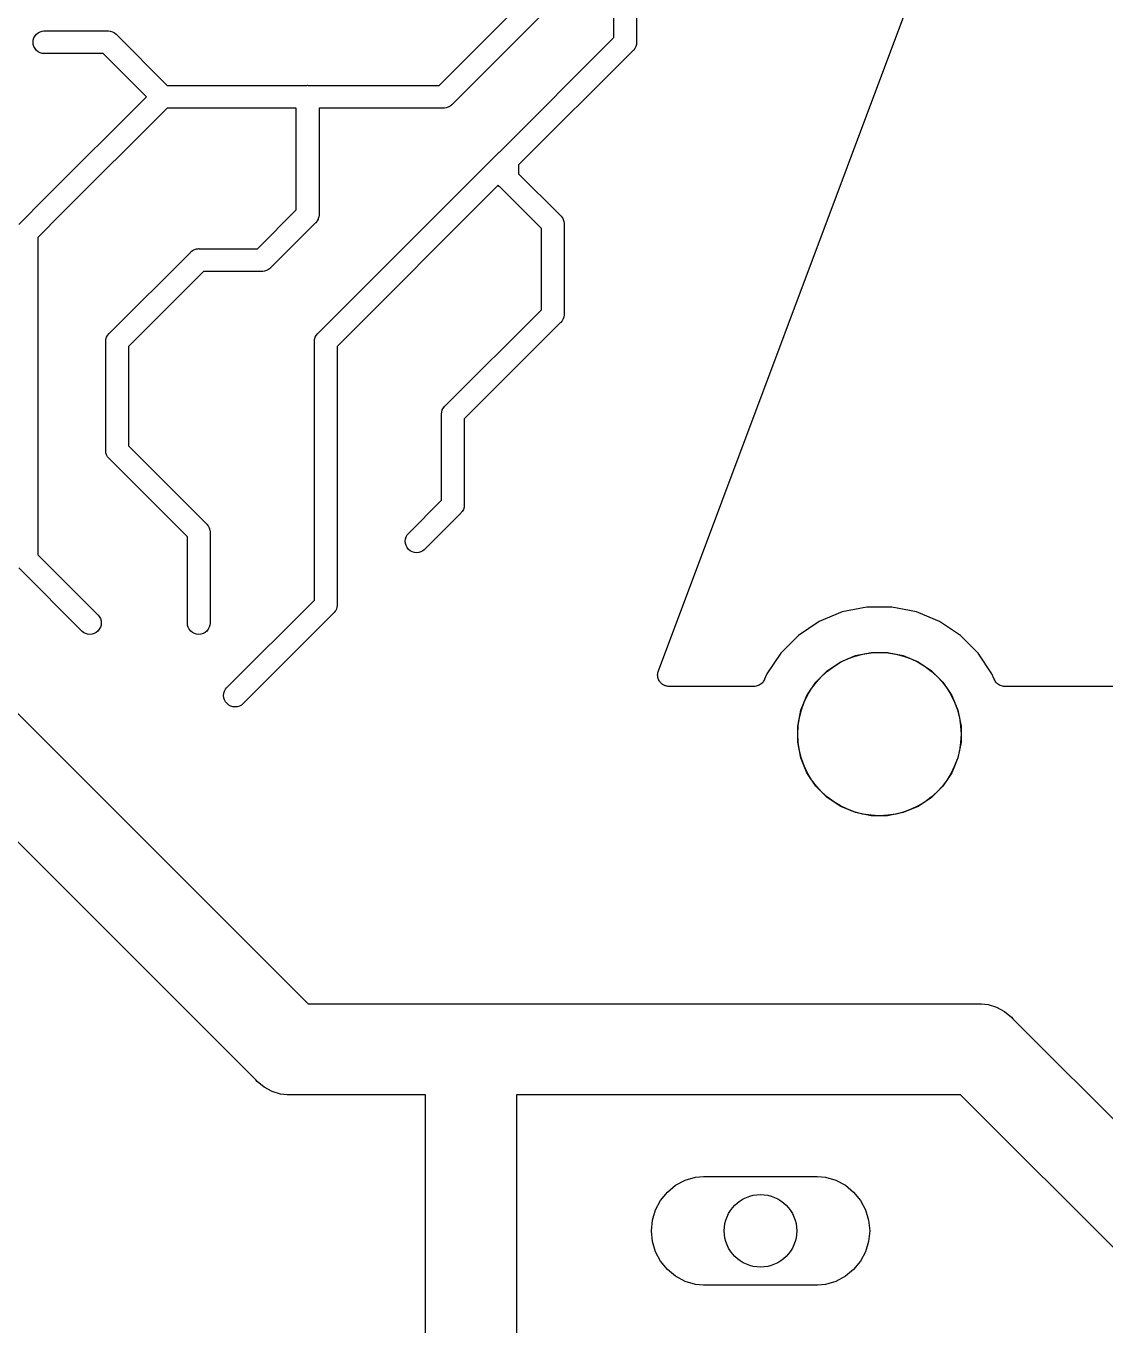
# Model space of a CAD drawing. Extents: x 5.02 to 6.67, y -5.6 to -2.91.
# Drawn here: x 5.378 to 5.846, y -4.962 to -4.398 of the extents above; entities that cross this region are included whole.
import ezdxf

# ---------------------------------------------------------------- set-up
doc = ezdxf.new("R2010")
doc.units = 0
doc.header["$MEASUREMENT"] = 0
doc.layers.add('BLACK', color=7, linetype='CONTINUOUS')

msp = doc.modelspace()

# ---------------------------------------------------------------- linework, layer by layer
at = {"layer": 'BLACK', "linetype": 'CONTINUOUS'}
for p, q in [((5.63287, -4.40347), (5.63287, -4.14591)), ((5.64272, -4.14771), (5.64272, -4.40527)), ((5.65214, -4.67828), (5.76767, -4.37019)), ((5.55702, -4.42421), (5.59744, -4.38379)), ((5.60567, -4.38948), (5.56271, -4.43244)), ((5.38172, -4.40276), (5.38233, -4.40202)), ((5.38233, -4.40202), (5.38308, -4.4014)), ((5.38308, -4.4014), (5.38393, -4.40094)), ((5.38393, -4.40094), (5.38486, -4.40066)), ((5.38486, -4.40066), (5.38559, -4.40059)), ((5.38559, -4.40059), (5.41314, -4.40059)), ((5.41314, -4.40059), (5.41339, -4.40057)), ((5.41339, -4.40057), (5.41363, -4.40059)), ((5.41363, -4.40059), (5.41363, -4.40059)), ((5.41363, -4.40059), (5.41435, -4.40066)), ((5.41435, -4.40066), (5.41528, -4.40094)), ((5.41528, -4.40094), (5.41613, -4.4014)), ((5.41613, -4.4014), (5.41688, -4.40202)), ((5.41688, -4.40202), (5.41704, -4.4022)), ((5.41704, -4.4022), (5.43905, -4.42421)), ((5.38088, -4.40551), (5.38098, -4.40455)), ((5.38098, -4.40648), (5.38088, -4.40551)), ((5.38098, -4.40455), (5.38126, -4.40362)), ((5.38126, -4.4074), (5.38098, -4.40648)), ((5.38126, -4.40362), (5.38172, -4.40276)), ((5.38172, -4.40826), (5.38126, -4.4074)), ((5.58331, -4.45304), (5.63287, -4.40347)), ((5.64236, -4.4074), (5.64191, -4.40826)), ((5.64265, -4.40648), (5.64236, -4.4074)), ((5.64236, -4.4074), (5.64236, -4.4074)), ((5.64272, -4.40575), (5.64265, -4.40648)), ((5.64272, -4.40527), (5.64274, -4.40551)), ((5.64274, -4.40551), (5.64272, -4.40575)), ((5.64272, -4.40575), (5.64272, -4.40575)), ((5.38233, -4.40901), (5.38172, -4.40826)), ((5.38308, -4.40962), (5.38233, -4.40901)), ((5.38393, -4.41008), (5.38308, -4.40962)), ((5.38486, -4.41036), (5.38393, -4.41008)), ((5.38559, -4.41043), (5.38486, -4.41036)), ((5.41135, -4.41043), (5.38559, -4.41043)), ((5.43005, -4.42913), (5.41135, -4.41043)), ((5.6411, -4.40916), (5.59154, -4.45873)), ((5.64129, -4.40901), (5.6411, -4.40916)), ((5.64145, -4.40882), (5.64129, -4.40901)), ((5.64191, -4.40826), (5.64145, -4.40882)), ((5.64145, -4.40882), (5.64145, -4.40882)), ((5.43905, -4.42421), (5.49976, -4.42421)), ((5.49976, -4.42421), (5.5, -4.42419)), ((5.5, -4.42419), (5.50024, -4.42421)), ((5.50024, -4.42421), (5.55702, -4.42421)), ((5.38646, -4.47273), (5.43005, -4.42913)), ((5.43905, -4.43406), (5.39341, -4.47969)), ((5.49508, -4.43406), (5.43905, -4.43406)), ((5.49508, -4.47828), (5.49508, -4.43406)), ((5.55881, -4.43406), (5.50492, -4.43406)), ((5.50492, -4.43406), (5.50492, -4.48007)), ((5.55906, -4.43408), (5.55881, -4.43406)), ((5.5593, -4.43406), (5.55906, -4.43408)), ((5.56002, -4.43398), (5.5593, -4.43406)), ((5.5593, -4.43406), (5.5593, -4.43406)), ((5.56095, -4.4337), (5.56002, -4.43398)), ((5.5618, -4.43325), (5.56095, -4.4337)), ((5.56255, -4.43263), (5.5618, -4.43325)), ((5.56271, -4.43244), (5.56255, -4.43263)), ((5.58296, -4.45338), (5.58312, -4.4532)), ((5.58312, -4.4532), (5.5833, -4.45304)), ((5.5833, -4.45304), (5.58331, -4.45304)), ((5.58331, -4.45304), (5.58331, -4.45304)), ((5.50457, -4.53178), (5.58296, -4.45338)), ((5.59154, -4.45873), (5.59154, -4.46253)), ((5.59154, -4.46253), (5.60961, -4.4806)), ((5.58271, -4.46756), (5.5128, -4.53747)), ((5.58312, -4.46806), (5.58271, -4.46756)), ((5.58331, -4.46822), (5.58312, -4.46806)), ((5.60138, -4.48629), (5.58331, -4.46822)), ((5.37464, -4.48454), (5.38645, -4.47273)), ((5.38645, -4.47273), (5.38646, -4.47273)), ((5.39341, -4.47969), (5.38287, -4.49023)), ((5.39341, -4.47969), (5.39341, -4.47969)), ((5.47828, -4.49508), (5.49508, -4.47828)), ((5.50485, -4.48128), (5.50462, -4.48204)), ((5.50492, -4.48056), (5.50485, -4.48128)), ((5.50492, -4.48007), (5.50495, -4.48031)), ((5.50495, -4.48031), (5.50492, -4.48056)), ((5.50492, -4.48056), (5.50492, -4.48056)), ((5.60961, -4.4806), (5.6098, -4.48076)), ((5.6098, -4.48076), (5.60995, -4.48094)), ((5.60995, -4.48094), (5.60995, -4.48094)), ((5.60995, -4.48094), (5.61041, -4.4815)), ((5.50331, -4.48397), (5.48397, -4.50331)), ((5.5035, -4.48381), (5.50331, -4.48397)), ((5.50393, -4.48329), (5.5035, -4.48381)), ((5.50411, -4.48306), (5.50393, -4.48329)), ((5.50457, -4.48221), (5.50411, -4.48306)), ((5.50462, -4.48204), (5.50457, -4.48221)), ((5.60138, -4.52158), (5.60138, -4.48629)), ((5.61041, -4.4815), (5.6107, -4.48204)), ((5.6107, -4.48204), (5.61087, -4.48236)), ((5.61087, -4.48236), (5.61115, -4.48329)), ((5.61115, -4.48329), (5.61122, -4.48401)), ((5.61122, -4.48401), (5.61122, -4.48401)), ((5.61122, -4.48401), (5.61124, -4.48425)), ((5.61124, -4.48425), (5.61122, -4.48449)), ((5.61122, -4.48449), (5.61122, -4.52338)), ((5.38287, -4.49023), (5.38287, -4.62788)), ((5.41401, -4.53178), (5.44911, -4.49669)), ((5.44911, -4.49669), (5.44926, -4.4965)), ((5.44926, -4.4965), (5.44945, -4.49635)), ((5.44945, -4.49635), (5.45001, -4.49589)), ((5.44945, -4.49635), (5.44945, -4.49635)), ((5.45001, -4.49589), (5.45086, -4.49543)), ((5.45001, -4.49589), (5.45001, -4.49589)), ((5.45001, -4.49589), (5.45001, -4.49589)), ((5.45086, -4.49543), (5.45179, -4.49515)), ((5.45179, -4.49515), (5.45251, -4.49508)), ((5.45251, -4.49508), (5.45276, -4.49505)), ((5.45251, -4.49508), (5.45251, -4.49508)), ((5.45276, -4.49505), (5.453, -4.49508)), ((5.453, -4.49508), (5.47828, -4.49508)), ((5.48381, -4.5035), (5.48306, -4.50411)), ((5.48397, -4.50331), (5.48381, -4.5035)), ((5.45479, -4.50492), (5.42224, -4.53747)), ((5.48007, -4.50492), (5.45479, -4.50492)), ((5.48031, -4.50495), (5.48007, -4.50492)), ((5.48056, -4.50492), (5.48031, -4.50495)), ((5.48128, -4.50485), (5.48056, -4.50492)), ((5.48056, -4.50492), (5.48056, -4.50492)), ((5.48221, -4.50457), (5.48128, -4.50485)), ((5.48306, -4.50411), (5.48221, -4.50457)), ((5.55968, -4.56328), (5.60138, -4.52158)), ((5.61041, -4.52637), (5.61023, -4.52659)), ((5.61087, -4.52551), (5.61041, -4.52637)), ((5.61108, -4.52481), (5.61087, -4.52551)), ((5.61115, -4.52459), (5.61108, -4.52481)), ((5.61122, -4.52386), (5.61115, -4.52459)), ((5.61122, -4.52338), (5.61124, -4.52362)), ((5.61124, -4.52362), (5.61122, -4.52386)), ((5.61122, -4.52386), (5.61122, -4.52386)), ((5.41321, -4.53269), (5.41383, -4.53194)), ((5.41383, -4.53194), (5.41401, -4.53178)), ((5.50376, -4.53269), (5.50438, -4.53194)), ((5.50438, -4.53194), (5.50457, -4.53178)), ((5.60961, -4.52727), (5.56791, -4.56897)), ((5.6098, -4.52712), (5.60961, -4.52727)), ((5.61023, -4.52659), (5.6098, -4.52712)), ((5.41238, -4.53543), (5.4124, -4.53519)), ((5.4124, -4.53567), (5.41238, -4.53543)), ((5.4124, -4.53519), (5.41247, -4.53447)), ((5.4124, -4.53519), (5.4124, -4.53519)), ((5.4124, -4.58244), (5.4124, -4.53567)), ((5.41247, -4.53447), (5.41275, -4.53354)), ((5.41275, -4.53354), (5.41321, -4.53269)), ((5.42224, -4.53747), (5.42224, -4.58064)), ((5.50293, -4.53543), (5.50295, -4.53519)), ((5.50295, -4.53567), (5.50293, -4.53543)), ((5.50295, -4.53519), (5.50302, -4.53447)), ((5.50295, -4.53519), (5.50295, -4.53519)), ((5.50295, -4.64757), (5.50295, -4.53567)), ((5.50302, -4.53447), (5.50331, -4.53354)), ((5.50331, -4.53354), (5.50376, -4.53269)), ((5.5128, -4.53747), (5.5128, -4.64937)), ((5.55807, -4.56669), (5.55814, -4.56596)), ((5.55814, -4.56596), (5.55842, -4.56504)), ((5.55842, -4.56504), (5.55888, -4.56418)), ((5.55888, -4.56418), (5.5595, -4.56343)), ((5.5595, -4.56343), (5.55968, -4.56328)), ((5.55805, -4.56693), (5.55807, -4.56669)), ((5.55807, -4.56717), (5.55805, -4.56693)), ((5.55807, -4.56669), (5.55807, -4.56669)), ((5.55807, -4.60426), (5.55807, -4.56717)), ((5.56791, -4.56897), (5.56791, -4.60606)), ((5.41238, -4.58268), (5.4124, -4.58244)), ((5.41247, -4.58364), (5.41238, -4.58268)), ((5.42224, -4.58064), (5.45607, -4.61446)), ((5.41275, -4.58457), (5.41247, -4.58364)), ((5.41321, -4.58542), (5.41275, -4.58457)), ((5.41367, -4.58599), (5.41321, -4.58542)), ((5.41383, -4.58617), (5.41367, -4.58599)), ((5.41401, -4.58633), (5.41383, -4.58617)), ((5.44783, -4.62015), (5.41401, -4.58633)), ((5.54359, -4.61874), (5.55807, -4.60426)), ((5.5663, -4.60995), (5.55055, -4.6257)), ((5.56649, -4.6098), (5.5663, -4.60995)), ((5.56664, -4.60961), (5.56649, -4.6098)), ((5.5671, -4.60905), (5.56664, -4.60961)), ((5.56664, -4.60961), (5.56664, -4.60961)), ((5.56756, -4.60819), (5.5671, -4.60905)), ((5.5671, -4.60905), (5.5671, -4.60905)), ((5.56784, -4.60726), (5.56756, -4.60819)), ((5.56791, -4.60654), (5.56784, -4.60726)), ((5.56791, -4.60606), (5.56794, -4.6063)), ((5.56794, -4.6063), (5.56791, -4.60654)), ((5.56791, -4.60654), (5.56791, -4.60654)), ((5.45607, -4.61446), (5.45625, -4.61461)), ((5.45625, -4.61461), (5.45641, -4.6148)), ((5.45641, -4.6148), (5.45641, -4.6148)), ((5.45641, -4.6148), (5.45672, -4.61518)), ((5.45672, -4.61518), (5.45687, -4.61536)), ((5.45687, -4.61536), (5.45732, -4.61622)), ((5.45732, -4.61622), (5.45761, -4.61715)), ((5.44783, -4.65772), (5.44783, -4.62015)), ((5.45761, -4.61715), (5.45768, -4.61787)), ((5.45768, -4.61787), (5.45768, -4.61787)), ((5.45768, -4.61787), (5.4577, -4.61811)), ((5.4577, -4.61811), (5.45768, -4.61835)), ((5.45768, -4.61835), (5.45768, -4.65772)), ((5.5423, -4.62205), (5.54239, -4.62108)), ((5.54239, -4.62301), (5.5423, -4.62205)), ((5.54239, -4.62108), (5.54268, -4.62015)), ((5.54268, -4.62015), (5.54313, -4.6193)), ((5.54313, -4.6193), (5.54359, -4.61874)), ((5.38287, -4.62788), (5.40916, -4.65417)), ((5.54268, -4.62394), (5.54239, -4.62301)), ((5.54313, -4.62479), (5.54268, -4.62394)), ((5.54375, -4.62554), (5.54313, -4.62479)), ((5.5445, -4.62616), (5.54375, -4.62554)), ((5.54535, -4.62662), (5.5445, -4.62616)), ((5.54628, -4.6269), (5.54535, -4.62662)), ((5.54724, -4.62699), (5.54628, -4.6269)), ((5.54821, -4.6269), (5.54724, -4.62699)), ((5.54914, -4.62662), (5.54821, -4.6269)), ((5.54999, -4.62616), (5.54914, -4.62662)), ((5.55055, -4.6257), (5.54999, -4.62616)), ((5.4022, -4.66113), (5.37464, -4.63357)), ((5.46485, -4.68567), (5.50295, -4.64757)), ((5.5128, -4.64985), (5.51272, -4.65057)), ((5.5128, -4.64937), (5.51282, -4.64961)), ((5.51282, -4.64961), (5.5128, -4.64985)), ((5.5128, -4.64985), (5.5128, -4.64985)), ((5.40916, -4.65417), (5.40962, -4.65473)), ((5.40962, -4.65473), (5.41008, -4.65559)), ((5.41008, -4.65559), (5.41036, -4.65652)), ((5.51118, -4.65326), (5.47181, -4.69263)), ((5.51137, -4.6531), (5.51118, -4.65326)), ((5.51152, -4.65292), (5.51137, -4.6531)), ((5.51199, -4.65235), (5.51152, -4.65292)), ((5.51152, -4.65292), (5.51152, -4.65292)), ((5.51216, -4.65203), (5.51199, -4.65235)), ((5.51244, -4.6515), (5.51216, -4.65203)), ((5.51272, -4.65057), (5.51244, -4.6515)), ((5.73195, -4.65271), (5.72192, -4.65686)), ((5.7426, -4.65059), (5.73195, -4.65271)), ((5.75346, -4.65059), (5.7426, -4.65059)), ((5.76411, -4.65271), (5.75346, -4.65059)), ((5.77414, -4.65686), (5.76411, -4.65271)), ((5.40276, -4.66159), (5.4022, -4.66113)), ((5.40362, -4.66205), (5.40276, -4.66159)), ((5.40826, -4.66159), (5.4074, -4.66205)), ((5.40901, -4.66098), (5.40826, -4.66159)), ((5.40962, -4.66023), (5.40901, -4.66098)), ((5.41008, -4.65937), (5.40962, -4.66023)), ((5.41036, -4.65844), (5.41008, -4.65937)), ((5.41036, -4.65652), (5.41046, -4.65748)), ((5.41046, -4.65748), (5.41036, -4.65844)), ((5.44791, -4.65845), (5.44783, -4.65772)), ((5.44819, -4.65937), (5.44791, -4.65845)), ((5.44864, -4.66023), (5.44819, -4.65937)), ((5.44926, -4.66098), (5.44864, -4.66023)), ((5.45001, -4.66159), (5.44926, -4.66098)), ((5.45086, -4.66205), (5.45001, -4.66159)), ((5.4555, -4.66159), (5.45465, -4.66205)), ((5.45625, -4.66098), (5.4555, -4.66159)), ((5.45687, -4.66023), (5.45625, -4.66098)), ((5.45732, -4.65937), (5.45687, -4.66023)), ((5.45761, -4.65845), (5.45732, -4.65937)), ((5.45768, -4.65772), (5.45761, -4.65845)), ((5.72192, -4.65686), (5.7129, -4.6629)), ((5.78317, -4.6629), (5.77414, -4.65686)), ((5.40455, -4.66233), (5.40362, -4.66205)), ((5.40551, -4.66243), (5.40455, -4.66233)), ((5.40648, -4.66233), (5.40551, -4.66243)), ((5.4074, -4.66205), (5.40648, -4.66233)), ((5.45179, -4.66233), (5.45086, -4.66205)), ((5.45276, -4.66243), (5.45179, -4.66233)), ((5.45372, -4.66233), (5.45276, -4.66243)), ((5.45465, -4.66205), (5.45372, -4.66233)), ((5.7129, -4.6629), (5.70522, -4.67057)), ((5.79084, -4.67057), (5.78317, -4.6629)), ((5.70522, -4.67057), (5.69919, -4.6796)), ((5.73125, -4.67431), (5.7377, -4.67164)), ((5.7377, -4.67164), (5.74454, -4.67028)), ((5.74454, -4.67028), (5.75152, -4.67028)), ((5.75152, -4.67028), (5.75837, -4.67164)), ((5.75837, -4.67164), (5.76482, -4.67431)), ((5.79688, -4.6796), (5.79084, -4.67057)), ((5.35433, -4.67689), (5.50028, -4.82283)), ((5.65192, -4.67903), (5.65204, -4.67866)), ((5.65204, -4.67866), (5.65214, -4.67828)), ((5.72051, -4.68312), (5.72544, -4.67819)), ((5.72544, -4.67819), (5.73125, -4.67431)), ((5.76482, -4.67431), (5.77062, -4.67819)), ((5.77062, -4.67819), (5.77555, -4.68312)), ((5.65182, -4.68), (5.65186, -4.67962)), ((5.65183, -4.6801), (5.65182, -4.68)), ((5.65182, -4.6802), (5.65183, -4.6801)), ((5.65187, -4.68059), (5.65182, -4.6802)), ((5.65186, -4.67962), (5.65189, -4.67923)), ((5.65191, -4.68098), (5.65187, -4.68059)), ((5.65189, -4.67923), (5.65191, -4.67913)), ((5.65191, -4.67913), (5.65192, -4.67903)), ((5.65194, -4.68107), (5.65191, -4.68098)), ((5.65195, -4.68117), (5.65194, -4.68107)), ((5.65208, -4.68154), (5.65195, -4.68117)), ((5.65219, -4.68191), (5.65208, -4.68154)), ((5.65223, -4.682), (5.65219, -4.68191)), ((5.65226, -4.68209), (5.65223, -4.682)), ((5.65246, -4.68243), (5.65226, -4.68209)), ((5.65264, -4.68278), (5.65246, -4.68243)), ((5.6527, -4.68285), (5.65264, -4.68278)), ((5.65275, -4.68294), (5.6527, -4.68285)), ((5.653, -4.68323), (5.65275, -4.68294)), ((5.65325, -4.68354), (5.653, -4.68323)), ((5.65332, -4.6836), (5.65325, -4.68354)), ((5.65339, -4.68367), (5.65332, -4.6836)), ((5.6537, -4.68391), (5.65339, -4.68367)), ((5.654, -4.68416), (5.6537, -4.68391)), ((5.65408, -4.68421), (5.654, -4.68416)), ((5.65416, -4.68427), (5.65408, -4.68421)), ((5.65451, -4.68445), (5.65416, -4.68427)), ((5.69632, -4.68423), (5.69591, -4.68444)), ((5.69634, -4.68421), (5.69632, -4.68423)), ((5.69636, -4.6842), (5.69634, -4.68421)), ((5.69672, -4.68391), (5.69636, -4.6842)), ((5.69708, -4.68362), (5.69672, -4.68391)), ((5.6971, -4.6836), (5.69708, -4.68362)), ((5.69712, -4.68359), (5.6971, -4.6836)), ((5.69741, -4.68323), (5.69712, -4.68359)), ((5.69771, -4.68287), (5.69741, -4.68323)), ((5.69772, -4.68285), (5.69771, -4.68287)), ((5.69774, -4.68284), (5.69772, -4.68285)), ((5.69796, -4.68243), (5.69774, -4.68284)), ((5.69818, -4.68202), (5.69796, -4.68243)), ((5.6982, -4.68198), (5.69818, -4.68202)), ((5.69821, -4.68195), (5.6982, -4.68198)), ((5.6982, -4.68198), (5.6982, -4.68198)), ((5.6982, -4.68198), (5.6982, -4.68198)), ((5.69919, -4.6796), (5.69821, -4.68195)), ((5.71663, -4.68892), (5.72051, -4.68312)), ((5.77555, -4.68312), (5.77943, -4.68892)), ((5.79785, -4.68195), (5.79688, -4.6796)), ((5.79807, -4.68236), (5.79785, -4.68195)), ((5.79829, -4.68278), (5.79807, -4.68236)), ((5.7983, -4.68279), (5.79829, -4.68278)), ((5.79831, -4.68281), (5.7983, -4.68279)), ((5.79861, -4.68317), (5.79831, -4.68281)), ((5.7989, -4.68354), (5.79861, -4.68317)), ((5.79891, -4.68355), (5.7989, -4.68354)), ((5.79893, -4.68357), (5.79891, -4.68355)), ((5.79929, -4.68387), (5.79893, -4.68357)), ((5.79965, -4.68416), (5.79929, -4.68387)), ((5.79966, -4.68418), (5.79965, -4.68416)), ((5.79968, -4.68419), (5.79966, -4.68418)), ((5.80009, -4.68441), (5.79968, -4.68419)), ((5.46356, -4.68898), (5.46365, -4.68801)), ((5.46365, -4.68994), (5.46356, -4.68898)), ((5.46365, -4.68801), (5.46394, -4.68708)), ((5.46394, -4.69087), (5.46365, -4.68994)), ((5.46394, -4.68708), (5.46439, -4.68623)), ((5.46439, -4.68623), (5.46485, -4.68567)), ((5.65485, -4.68464), (5.65451, -4.68445)), ((5.65495, -4.68466), (5.65485, -4.68464)), ((5.65503, -4.68471), (5.65495, -4.68466)), ((5.65541, -4.68481), (5.65503, -4.68471)), ((5.65578, -4.68493), (5.65541, -4.68481)), ((5.65588, -4.68494), (5.65578, -4.68493)), ((5.65597, -4.68497), (5.65588, -4.68494)), ((5.65636, -4.685), (5.65597, -4.68497)), ((5.65675, -4.68504), (5.65636, -4.685)), ((5.65682, -4.68504), (5.65675, -4.68504)), ((5.69359, -4.68504), (5.65682, -4.68504)), ((5.69406, -4.68499), (5.69359, -4.68504)), ((5.69452, -4.68495), (5.69406, -4.68499)), ((5.69454, -4.68495), (5.69452, -4.68495)), ((5.69456, -4.68494), (5.69454, -4.68495)), ((5.69501, -4.68481), (5.69456, -4.68494)), ((5.69546, -4.68468), (5.69501, -4.68481)), ((5.69548, -4.68467), (5.69546, -4.68468)), ((5.6955, -4.68466), (5.69548, -4.68467)), ((5.69591, -4.68444), (5.6955, -4.68466)), ((5.71396, -4.69537), (5.71663, -4.68892)), ((5.77943, -4.68892), (5.7821, -4.69537)), ((5.8005, -4.68464), (5.80009, -4.68441)), ((5.80052, -4.68464), (5.8005, -4.68464)), ((5.80054, -4.68465), (5.80052, -4.68464)), ((5.80099, -4.68479), (5.80054, -4.68465)), ((5.80143, -4.68493), (5.80099, -4.68479)), ((5.80145, -4.68493), (5.80143, -4.68493)), ((5.80147, -4.68494), (5.80145, -4.68493)), ((5.80193, -4.68499), (5.80147, -4.68494)), ((5.8024, -4.68504), (5.80193, -4.68499)), ((5.80244, -4.68504), (5.8024, -4.68504)), ((5.80245, -4.68504), (5.80244, -4.68504)), ((5.80244, -4.68504), (5.80244, -4.68504)), ((5.80247, -4.68504), (5.80245, -4.68504)), ((6.03609, -4.68504), (5.80247, -4.68504)), ((5.46439, -4.69172), (5.46394, -4.69087)), ((5.46501, -4.69247), (5.46439, -4.69172)), ((5.46576, -4.69309), (5.46501, -4.69247)), ((5.46661, -4.69355), (5.46576, -4.69309)), ((5.46754, -4.69383), (5.46661, -4.69355)), ((5.4685, -4.69392), (5.46754, -4.69383)), ((5.46947, -4.69383), (5.4685, -4.69392)), ((5.4704, -4.69355), (5.46947, -4.69383)), ((5.47125, -4.69309), (5.4704, -4.69355)), ((5.47181, -4.69263), (5.47125, -4.69309)), ((5.7126, -4.70222), (5.71396, -4.69537)), ((5.7821, -4.69537), (5.78346, -4.70222)), ((5.47752, -4.85576), (5.32141, -4.69964)), ((5.7126, -4.7092), (5.7126, -4.70222)), ((5.78346, -4.70222), (5.78346, -4.7092)), ((5.71396, -4.71604), (5.7126, -4.7092)), ((5.78346, -4.7092), (5.7821, -4.71604)), ((5.71663, -4.72249), (5.71396, -4.71604)), ((5.7821, -4.71604), (5.77943, -4.72249)), ((5.72051, -4.7283), (5.71663, -4.72249)), ((5.77943, -4.72249), (5.77555, -4.7283)), ((5.72544, -4.73323), (5.72051, -4.7283)), ((5.77555, -4.7283), (5.77062, -4.73323)), ((5.73125, -4.73711), (5.72544, -4.73323)), ((5.77062, -4.73323), (5.76482, -4.73711)), ((5.7377, -4.73978), (5.73125, -4.73711)), ((5.74454, -4.74114), (5.7377, -4.73978)), ((5.75837, -4.73978), (5.75152, -4.74114)), ((5.76482, -4.73711), (5.75837, -4.73978)), ((5.75152, -4.74114), (5.74454, -4.74114)), ((5.50028, -4.82283), (5.5699, -4.82283)), ((5.5699, -4.82283), (5.57087, -4.82274)), ((5.57087, -4.82274), (5.57183, -4.82283)), ((5.57183, -4.82283), (5.79037, -4.82283)), ((5.79037, -4.82283), (5.79134, -4.82274)), ((5.79134, -4.82274), (5.79231, -4.82283)), ((5.79231, -4.82283), (5.7952, -4.82312)), ((5.7952, -4.82312), (5.79891, -4.82425)), ((5.79891, -4.82425), (5.80233, -4.82607)), ((5.80233, -4.82607), (5.80533, -4.82853)), ((5.80533, -4.82853), (5.80594, -4.82928)), ((5.80594, -4.82928), (5.87823, -4.90157)), ((5.47814, -4.85651), (5.47752, -4.85576)), ((5.48114, -4.85897), (5.47814, -4.85651)), ((5.48456, -4.86079), (5.48114, -4.85897)), ((5.48827, -4.86192), (5.48456, -4.86079)), ((5.49116, -4.8622), (5.48827, -4.86192)), ((5.49213, -4.8623), (5.49116, -4.8622)), ((5.49116, -4.8622), (5.49116, -4.8622)), ((5.49309, -4.8622), (5.49213, -4.8623)), ((5.55118, -4.8622), (5.49309, -4.8622)), ((5.55118, -5.09921), (5.55118, -4.8622)), ((5.78318, -4.8622), (5.59055, -4.8622)), ((5.59055, -4.8622), (5.59055, -5.09921)), ((5.85548, -4.9345), (5.78318, -4.8622)), ((5.66375, -4.89933), (5.6682, -4.89798)), ((5.6682, -4.89798), (5.67167, -4.89764)), ((5.67167, -4.89764), (5.72124, -4.89764)), ((5.72124, -4.89764), (5.72471, -4.89798)), ((5.72471, -4.89798), (5.72916, -4.89933)), ((5.65605, -4.90448), (5.65965, -4.90152)), ((5.65965, -4.90152), (5.66375, -4.89933)), ((5.72916, -4.89933), (5.73327, -4.90152)), ((5.73327, -4.90152), (5.73686, -4.90448)), ((5.65091, -4.91218), (5.6531, -4.90807)), ((5.6531, -4.90807), (5.65605, -4.90448)), ((5.73686, -4.90448), (5.73981, -4.90807)), ((5.73981, -4.90807), (5.74201, -4.91218)), ((5.64955, -4.91663), (5.65091, -4.91218)), ((5.74201, -4.91218), (5.74336, -4.91663)), ((5.6491, -4.92126), (5.64955, -4.91663)), ((5.74336, -4.91663), (5.74382, -4.92126)), ((5.64955, -4.92589), (5.6491, -4.92126)), ((5.65091, -4.93034), (5.64955, -4.92589)), ((5.74336, -4.92589), (5.74201, -4.93034)), ((5.74382, -4.92126), (5.74336, -4.92589)), ((5.6531, -4.93445), (5.65091, -4.93034)), ((5.74201, -4.93034), (5.73981, -4.93445)), ((5.65605, -4.93804), (5.6531, -4.93445)), ((5.65965, -4.941), (5.65605, -4.93804)), ((5.73686, -4.93804), (5.73327, -4.941)), ((5.73981, -4.93445), (5.73686, -4.93804)), ((5.66375, -4.94319), (5.65965, -4.941)), ((5.6682, -4.94454), (5.66375, -4.94319)), ((5.72916, -4.94319), (5.72471, -4.94454)), ((5.73327, -4.941), (5.72916, -4.94319)), ((5.67167, -4.94488), (5.6682, -4.94454)), ((5.72124, -4.94488), (5.67167, -4.94488)), ((5.72471, -4.94454), (5.72124, -4.94488))]:
    msp.add_line(p, q, dxfattribs=at)
at = {"layer": 'BLACK'}
for centre, radius in [((5.74803, -4.70571), 0.03543), ((5.69646, -4.92126), 0.01575)]:
    msp.add_circle(centre, radius, dxfattribs=at)

doc.saveas('drawing.dxf')
